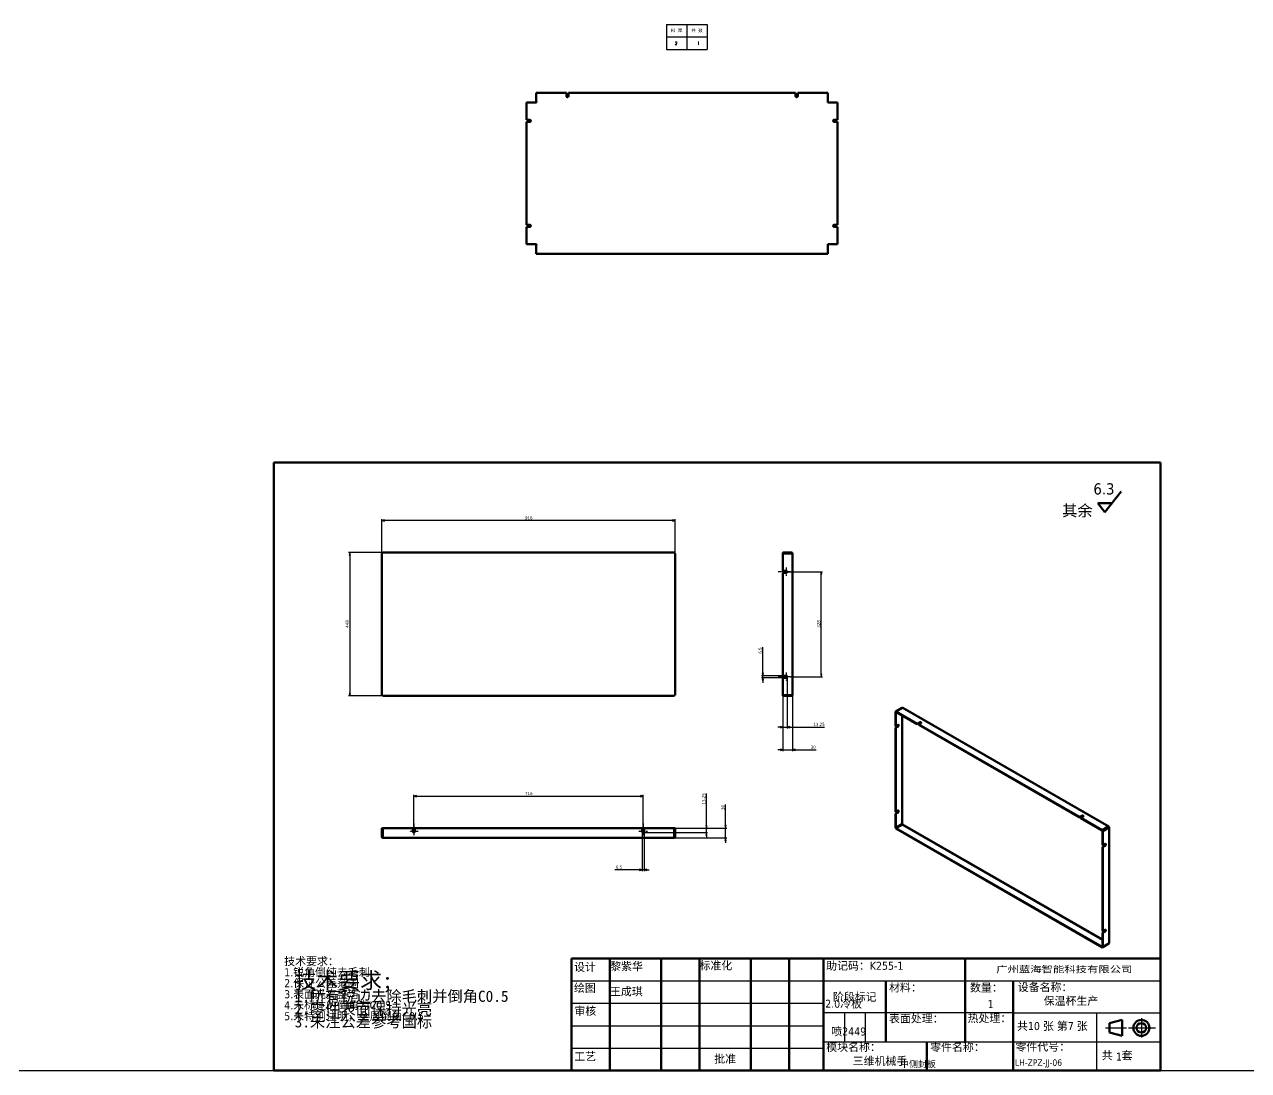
# Model space of a CAD drawing. Header units: millimetres. Extents: x 1472 to 285341, y -86221 to 5170.
# Drawn here: x 33109 to 36932, y 1332 to 4601 of the extents above; entities that cross this region are included whole.
import ezdxf
from ezdxf.enums import TextEntityAlignment as Align

# ---------------------------------------------------------------- set-up
doc = ezdxf.new("R2010")
doc.units = ezdxf.units.MM
doc.linetypes.add('CHAIN', pattern=[0.3543, 0.2362, -0.0295, 0.0591, -0.0295])
doc.layers.add('中心标记 (ISO)', color=1, linetype='Continuous', lineweight=25, true_color=0xff0000)
doc.layers.add('尺寸 (ISO)', color=5, linetype='Continuous', lineweight=25, true_color=0x0000ff)
for name, color, linetype, lineweight in [('可见 (ISO)', 7, 'Continuous', 50), ('可见窄的 (ISO)', 7, 'Continuous', 35), ('图框 (ISO)', 7, 'Continuous', 70), ('标题 (ISO)', 7, 'Continuous', 50), ('符号 (ISO)', 7, 'Continuous', 25)]:
    doc.layers.add(name, color=color, linetype=linetype, lineweight=lineweight)
doc.styles.add('DIM', font='romans.shx', dxfattribs={"width": 0.8, "bigfont": 'bigfont.shx'})
doc.styles.get("Standard").update_dxf_attribs({"font": 'arial.ttf'})
doc.styles.add('文本样式19', font='tahoma.ttf')
doc.styles.add('文本样式91', font='tahoma.ttf')
doc.styles.add('注释文本 (ISO)', font='tahoma.ttf')
doc.dimstyles.new('默认 (GB)', dxfattribs={"dimscale": 4, "dimtxt": 2.5, "dimasz": 2, "dimexe": 1, "dimexo": 0, "dimgap": 0.75, "dimtad": 1, "dimtoh": 1, "dimrnd": 1e-08, "dimdsep": 46, "dimtxsty": '注释文本 (ISO)', "dimblk": 'Filled-1', "dimcen": 0.09, "dimdle": 10, "dimclrd": 256, "dimclre": 256, "dimclrt": 256, "dimaunit": 1, "dimazin": 2, "dimtfac": 0.8, "dimtdec": 3, "dimtmove": 0, "dimatfit": 3, "dimldrblk": 'Filled-2', "dimfxl": 0, "dimtolj": 1, "dimtzin": 0, "dimlwd": -1, "dimlwe": -1, "dimarcsym": 0})

# ---------------------------------------------------------------- blocks, each defined once
blk = doc.blocks.new('图框 A3-A4')
at = {"layer": '图框 (ISO)'}
for p, q in [((287, 200), (10, 200)), ((10, 200), (10, 10)), ((287, 10), (287, 200)), ((10, 10), (287, 10))]:
    blk.add_line(p, q, dxfattribs=at)
blk = doc.blocks.new('标题栏 GB1')
at = {"layer": '标题 (ISO)'}
for p, q in [((361.15, 211.7), (366.21, 218.12)), ((361.15, 211.7), (359.01, 214.46)), ((359.01, 214.46), (363.33, 214.46)), ((194.57, 65.23), (194.57, 72.23)), ((194.57, 72.23), (378.57, 72.23)), ((206.57, 65.23), (206.57, 72.23)), ((222.57, 65.23), (222.57, 72.23)), ((234.57, 65.23), (234.57, 72.23)), ((250.57, 65.23), (250.57, 72.23)), ((262.57, 65.23), (262.57, 72.23)), ((273.31, 65.23), (273.31, 72.23)), ((317.57, 65.23), (317.57, 72.23)), ((378.57, 72.23), (378.57, 65.23)), ((194.57, 37.23), (194.57, 65.23)), ((206.57, 37.23), (206.57, 65.23)), ((222.57, 44.23), (222.57, 65.23)), ((234.57, 37.23), (234.57, 65.23)), ((250.57, 37.23), (250.57, 65.23)), ((262.57, 37.23), (262.57, 65.23)), ((273.31, 65.23), (273.31, 37.23)), ((317.57, 55.23), (317.57, 65.23)), ((378.57, 65.23), (378.57, 37.23)), ((317.57, 55.23), (317.57, 46.23)), ((366.57, 53.06), (362.57, 52.06)), ((362.57, 52.06), (362.57, 49.06)), ((366.57, 48.06), (366.57, 53.06)), ((305.57, 46.23), (305.57, 37.23)), ((362.57, 49.06), (366.57, 48.06)), ((222.57, 44.23), (222.57, 37.23)), ((378.57, 37.23), (194.57, 37.23))]:
    blk.add_line(p, q, dxfattribs=at)
at = {"layer": '标题 (ISO)', "lineweight": 25}
for p, q in [((194.57, 65.23), (273.31, 65.23)), ((273.31, 65.23), (378.57, 65.23)), ((194.57, 58.23), (273.31, 58.23)), ((332.57, 55.23), (273.31, 55.23)), ((279.81, 55.23), (279.81, 46.23)), ((286.31, 55.23), (286.31, 46.23)), ((332.57, 55.23), (378.57, 55.23)), ((358.57, 55.23), (358.57, 46.23)), ((372.58, 53.56), (372.58, 47.56)), ((194.57, 51.23), (273.31, 51.23)), ((361.32, 50.56), (367.88, 50.56)), ((368.55, 50.56), (370.07, 50.56)), ((370.07, 50.56), (376.97, 50.56)), ((273.31, 46.23), (378.57, 46.23)), ((358.57, 46.23), (358.57, 37.23)), ((194.57, 44.23), (273.31, 44.23))]:
    blk.add_line(p, q, dxfattribs=at)
at = {"layer": '标题 (ISO)', "lineweight": 50}
for p, q in [((292.81, 65.23), (292.81, 46.23)), ((332.57, 65.23), (332.57, 37.23))]:
    blk.add_line(p, q, dxfattribs=at)
at = {"layer": '标题 (ISO)'}
for radius in [2.5, 1.5]:
    blk.add_circle((372.57, 50.56), radius, dxfattribs=at)
at = {"layer": '标题 (ISO)', "style": '注释文本 (ISO)'}
blk.add_text('阶段标记', height=2.5, dxfattribs=at).set_placement((283.06, 60.23), align=Align.MIDDLE_CENTER)
for s, insert, char_height, attachment_point in [('\\fTahoma|b0|i0;\\H3.5000;6.3', (357.6, 220.71), 3.5, 1), ('\\fTahoma|b0|i0;\\H3.5000;其余', (347.8, 213.91), 3.5, 1), ('\\fTahoma|b0|i0;设计', (195.38, 70.83), 2.5, 1), ('\\f仿宋|b0|i0;\\H2.5000;黎紫华', (206.66, 71.05), 2.5, 1), ('\\fTahoma|b0|i0;标准化', (234.57, 71.28), 2.5, 1), ('助记码：K255-1', (274.11, 71.21), 2.5, 1), ('\\fTahoma|b0|i0;\\W1.30;\\H2.0000;广州\\fArial|b0|i0;\\W1.30;\\H2.0000;蓝海\\fTahoma|b0|i0;\\W1.30;\\H2.0000;智能科技有限公司', (348.5, 68.73), 2, 5), ('\\fTahoma|b0|i0;绘图', (195.35, 64.28), 2.5, 1), ('\\fTahoma|b0|i0;材料：', (293.76, 64.39), 2.5, 1), ('\\fTahoma|b0|i0;数量：', (319.04, 64.37), 2.5, 1), ('\\fTahoma|b0|i0;设备名称：', (333.96, 64.5), 2.5, 1), ('\\fTahoma|b0|i0;审核', (195.48, 57.07), 2.5, 1), ('保温杯生产', (342.05, 60.22), 2.5, 1), ('\\fTahoma|b0|i0;热处理：', (318.29, 54.82), 2.5, 1), ('\\fTahoma|b0|i0;模块名称：', (274.14, 45.81), 2.5, 1), ('\\fTahoma|b0|i0;零件名称：', (306.59, 45.8), 2.5, 1), ('\\fTahoma|b0|i0;零件代号：', (333.25, 45.9), 2.5, 1), ('\\fTahoma|b0|i0;批准', (242.57, 40.73), 2.5, 5), ('1', (364.63, 42.81), 2.5, 1), ('三维机械手', (282.42, 41.45), 2.5, 1)]:
    blk.add_mtext(s, dxfattribs=dict(at, insert=insert, char_height=char_height, attachment_point=attachment_point))
at = {"layer": '标题 (ISO)', "insert": (104.85, 72.61), "char_height": 2.5, "attachment_point": 1, "line_spacing_factor": 0.823237, "style": '注释文本 (ISO)'}
blk.add_mtext('\\fTahoma|b0|i0;技术要求：\\P1.锐角倒纯去毛刺\\P2.保证公差范围\\P3.表面光亮整洁\\P4.未标注的倒角为C0.5\\P5.未特别注明，全周倒角C0.5\\P', dxfattribs=at)
at = {"layer": '标题 (ISO)', "char_height": 2.5, "attachment_point": 1, "style": '注释文本 (ISO)'}
for s, insert, width in [('\\f仿宋|b0|i0;\\H2.5000;王成琪', (206.57, 63.16), 11.2281), ('\\fTahoma|b0|i0;表面处理：', (293.74, 54.71), 17.19), ('\\fTahoma|b0|i0;工艺', (195.45, 42.85), 6.876), ('\\fTahoma|b0|i0;  共   套', (358.32, 43.18), 17.7919)]:
    blk.add_mtext(s, dxfattribs=dict(at, insert=insert, width=width))
at = {"layer": '标题 (ISO)', "insert": (333.72, 52.37), "char_height": 2.5, "width": 27.2374, "attachment_point": 1, "line_spacing_factor": 0.987884, "style": '注释文本 (ISO)'}
blk.add_mtext('共10 张 第7 张', dxfattribs=at)
at = {"layer": '标题 (ISO)'}
for tag, p, height, style in [('材料_001', (293.5, 56.7), 2.5, '注释文本 (ISO)'), ('零件代号_001', (306.4, 37.87), 2, '文本样式91'), ('描述_001', (333.1, 38.7), 2, '文本样式91')]:
    blk.add_attdef(tag, p, '', height=height, dxfattribs=dict(at, style=style))
at = {"layer": '标题 (ISO)', "style": '文本样式91'}
blk.add_attdef('热处理', text='', height=2, dxfattribs=at).set_placement((318.2, 50.63), align=Align.TOP_LEFT)
at = {"layer": '标题 (ISO)', "style": '文本样式19'}
for tag, p in [('工程核准人', (256.57, 40.73)), ('工程批准日期', (267.94, 40.73))]:
    blk.add_attdef(tag, text='', height=1, dxfattribs=at).set_placement(p, align=Align.MIDDLE_CENTER)
blk = doc.blocks.new('Filled-1')
at = {"color": 0}
for p, q in [((0, 0), (-1, 0.25)), ((-1, 0.25), (-1, -0.25)), ((-1, 0), (0, 0)), ((-1, -0.25), (0, 0))]:
    blk.add_line(p, q, dxfattribs=at)
at = {"color": 0, "flags": 128}
blk.add_lwpolyline([(-1, -0.25), (0, 0), (-1, 0.25), (-1, -0.25)], dxfattribs=at)
at = {"color": 0}
blk.add_solid([(-1, -0.25), (0, 0), (-1, 0.25), (-1, -0.25)], dxfattribs=at)
blk = doc.blocks.new('*D333')
at = {"layer": 'Defpoints', "color": 0, "transparency": 16777216}
for p in [(34225.3, 3050.6), (34225.3, 2947.6), (35141.3, 2947.6)]:
    blk.add_point(p, dxfattribs=at)
at = {"layer": '尺寸 (ISO)', "transparency": 16777216}
for p, q in [((34225.3, 2947.6), (34225.3, 3054.6)), ((35133.3, 3050.6), (34233.3, 3050.6)), ((35141.3, 2947.6), (35141.3, 3054.6))]:
    blk.add_line(p, q, dxfattribs=at)
at = {"layer": '尺寸 (ISO)', "transparency": 16777216, "xscale": 8, "yscale": 8, "zscale": 8, "rotation": 180}
blk.add_blockref('Filled-1', (34225.3, 3050.6), dxfattribs=at)
at = {"layer": '尺寸 (ISO)', "transparency": 16777216, "xscale": 8, "yscale": 8, "zscale": 8}
blk.add_blockref('Filled-1', (35141.3, 3050.6), dxfattribs=at)
at = {"layer": '尺寸 (ISO)', "transparency": 16777216, "insert": (34672.4, 3064), "char_height": 10, "attachment_point": 1, "style": '注释文本 (ISO)'}
blk.add_mtext('\\A1;916', dxfattribs=at)
blk = doc.blocks.new('Filled-2')
at = {"color": 0}
for p, q in [((0, 0), (-1, 0.125)), ((-1, 0.125), (-1, -0.125)), ((-1, 0), (0, 0)), ((-1, -0.125), (0, 0))]:
    blk.add_line(p, q, dxfattribs=at)
at = {"color": 0, "flags": 128}
blk.add_lwpolyline([(-1, -0.125), (0, 0), (-1, 0.125), (-1, -0.125)], dxfattribs=at)
at = {"color": 0}
blk.add_solid([(-1, -0.125), (0, 0), (-1, 0.125), (-1, -0.125)], dxfattribs=at)
blk = doc.blocks.new('*D334')
at = {"layer": 'Defpoints', "color": 0, "transparency": 16777216}
for p in [(34228.3, 2950.6), (34125.3, 2502.6), (34228.3, 2502.6)]:
    blk.add_point(p, dxfattribs=at)
at = {"layer": '尺寸 (ISO)', "transparency": 16777216}
for p, q in [((34228.3, 2950.6), (34121.3, 2950.6)), ((34125.3, 2942.6), (34125.3, 2510.6)), ((34228.3, 2502.6), (34121.3, 2502.6))]:
    blk.add_line(p, q, dxfattribs=at)
at = {"layer": '尺寸 (ISO)', "transparency": 16777216, "xscale": 8, "yscale": 8, "zscale": 8}
for p, rotation in [((34125.3, 2950.6), 90), ((34125.3, 2502.6), 270)]:
    blk.add_blockref('Filled-1', p, dxfattribs=dict(at, rotation=rotation))
at = {"layer": '尺寸 (ISO)', "transparency": 16777216, "insert": (34111.9, 2715.7), "char_height": 10, "attachment_point": 1, "rotation": 90, "style": '注释文本 (ISO)'}
blk.add_mtext('\\A1;448', dxfattribs=at)
blk = doc.blocks.new('*D335')
at = {"layer": 'Defpoints', "color": 0, "transparency": 16777216}
for p in [(35041.3, 2189.3), (34325.3, 2079.3), (35041.3, 2079.3)]:
    blk.add_point(p, dxfattribs=at)
at = {"layer": '尺寸 (ISO)', "transparency": 16777216}
for p, q in [((34325.3, 2079.3), (34325.3, 2193.3)), ((34333.3, 2189.3), (35033.3, 2189.3)), ((35041.3, 2079.3), (35041.3, 2193.3))]:
    blk.add_line(p, q, dxfattribs=at)
at = {"layer": '尺寸 (ISO)', "transparency": 16777216, "xscale": 8, "yscale": 8, "zscale": 8, "rotation": 180}
blk.add_blockref('Filled-1', (34325.3, 2189.3), dxfattribs=at)
at = {"layer": '尺寸 (ISO)', "transparency": 16777216, "xscale": 8, "yscale": 8, "zscale": 8}
blk.add_blockref('Filled-1', (35041.3, 2189.3), dxfattribs=at)
at = {"layer": '尺寸 (ISO)', "transparency": 16777216, "insert": (34672.5, 2202.7), "char_height": 10, "attachment_point": 1, "style": '注释文本 (ISO)'}
blk.add_mtext('\\A1;716', dxfattribs=at)
blk = doc.blocks.new('*D336')
at = {"layer": 'Defpoints', "color": 0, "transparency": 16777216}
for p in [(35138.8, 2089.3), (35138.3, 2059.3), (35298.8, 2059.3)]:
    blk.add_point(p, dxfattribs=at)
at = {"layer": '尺寸 (ISO)', "transparency": 16777216}
for p, q in [((35298.8, 2097.3), (35298.8, 2163)), ((35138.8, 2089.3), (35302.8, 2089.3)), ((35298.8, 2059.3), (35298.8, 2089.3)), ((35138.3, 2059.3), (35302.8, 2059.3)), ((35298.8, 2051.3), (35298.8, 2043.3))]:
    blk.add_line(p, q, dxfattribs=at)
at = {"layer": '尺寸 (ISO)', "transparency": 16777216, "xscale": 8, "yscale": 8, "zscale": 8}
for p, rotation in [((35298.8, 2089.3), 270), ((35298.8, 2059.3), 90)]:
    blk.add_blockref('Filled-1', p, dxfattribs=dict(at, rotation=rotation))
at = {"layer": '尺寸 (ISO)', "transparency": 16777216, "insert": (35285.4, 2146.2), "char_height": 10, "attachment_point": 1, "rotation": 90, "style": '注释文本 (ISO)'}
blk.add_mtext('\\A1;30', dxfattribs=at)
blk = doc.blocks.new('*D337')
at = {"layer": 'Defpoints', "color": 0, "transparency": 16777216}
for p in [(35041.3, 2076.1), (35138.8, 2089.3), (35238.8, 2076.1)]:
    blk.add_point(p, dxfattribs=at)
at = {"layer": '尺寸 (ISO)', "transparency": 16777216}
for p, q in [((35238.8, 2097.3), (35238.8, 2198.3)), ((35041.3, 2076.1), (35242.8, 2076.1)), ((35138.8, 2089.3), (35242.8, 2089.3)), ((35238.8, 2076.1), (35238.8, 2089.3)), ((35238.8, 2068.1), (35238.8, 2060.1))]:
    blk.add_line(p, q, dxfattribs=at)
at = {"layer": '尺寸 (ISO)', "transparency": 16777216, "xscale": 8, "yscale": 8, "zscale": 8}
for p, rotation in [((35238.8, 2089.3), 270), ((35238.8, 2076.1), 90)]:
    blk.add_blockref('Filled-1', p, dxfattribs=dict(at, rotation=rotation))
at = {"layer": '尺寸 (ISO)', "transparency": 16777216, "insert": (35225.4, 2163.4), "char_height": 10, "attachment_point": 1, "rotation": 90, "style": '注释文本 (ISO)'}
blk.add_mtext('\\A1;13.25', dxfattribs=at)
blk = doc.blocks.new('*D338')
at = {"layer": 'Defpoints', "color": 0, "transparency": 16777216}
for p in [(35038.1, 2079.3), (35044.6, 2079.3), (35038.1, 1959.3)]:
    blk.add_point(p, dxfattribs=at)
at = {"layer": '尺寸 (ISO)', "transparency": 16777216}
for p, q in [((35038.1, 2079.3), (35038.1, 1955.3)), ((35044.6, 2079.3), (35044.6, 1955.3)), ((35030.1, 1959.3), (34953.2, 1959.3)), ((35044.6, 1959.3), (35038.1, 1959.3)), ((35052.6, 1959.3), (35060.6, 1959.3))]:
    blk.add_line(p, q, dxfattribs=at)
at = {"layer": '尺寸 (ISO)', "transparency": 16777216, "xscale": 8, "yscale": 8, "zscale": 8}
blk.add_blockref('Filled-1', (35038.1, 1959.3), dxfattribs=at)
at = {"layer": '尺寸 (ISO)', "transparency": 16777216, "xscale": 8, "yscale": 8, "zscale": 8, "rotation": 180}
blk.add_blockref('Filled-1', (35044.6, 1959.3), dxfattribs=at)
at = {"layer": '尺寸 (ISO)', "transparency": 16777216, "insert": (34956.2, 1972.7), "char_height": 10, "attachment_point": 1, "style": '注释文本 (ISO)'}
blk.add_mtext('\\A1;6.5', dxfattribs=at)
blk = doc.blocks.new('*D339')
at = {"layer": 'Defpoints', "color": 0, "transparency": 16777216}
for p in [(35477.9, 2565.9), (35415.5, 2559.4), (35477.9, 2559.4)]:
    blk.add_point(p, dxfattribs=at)
at = {"layer": '尺寸 (ISO)', "transparency": 16777216}
for p, q in [((35415.5, 2573.9), (35415.5, 2655.5)), ((35477.9, 2565.9), (35411.5, 2565.9)), ((35415.5, 2559.4), (35415.5, 2565.9)), ((35477.9, 2559.4), (35411.5, 2559.4)), ((35415.5, 2551.4), (35415.5, 2543.4))]:
    blk.add_line(p, q, dxfattribs=at)
at = {"layer": '尺寸 (ISO)', "transparency": 16777216, "xscale": 8, "yscale": 8, "zscale": 8}
for p, rotation in [((35415.5, 2565.9), 270), ((35415.5, 2559.4), 90)]:
    blk.add_blockref('Filled-1', p, dxfattribs=dict(at, rotation=rotation))
at = {"layer": '尺寸 (ISO)', "transparency": 16777216, "insert": (35402.1, 2634.6), "char_height": 10, "attachment_point": 1, "rotation": 90, "style": '注释文本 (ISO)'}
blk.add_mtext('\\A1;6.5', dxfattribs=at)
blk = doc.blocks.new('*D340')
at = {"layer": 'Defpoints', "color": 0, "transparency": 16777216}
for p in [(35487.9, 2890.6), (35597.9, 2890.6), (35501.1, 2562.6)]:
    blk.add_point(p, dxfattribs=at)
at = {"layer": '尺寸 (ISO)', "transparency": 16777216}
for p, q in [((35487.9, 2890.6), (35601.9, 2890.6)), ((35597.9, 2570.6), (35597.9, 2882.6)), ((35501.1, 2562.6), (35601.9, 2562.6))]:
    blk.add_line(p, q, dxfattribs=at)
at = {"layer": '尺寸 (ISO)', "transparency": 16777216, "xscale": 8, "yscale": 8, "zscale": 8}
for p, rotation in [((35597.9, 2890.6), 90), ((35597.9, 2562.6), 270)]:
    blk.add_blockref('Filled-1', p, dxfattribs=dict(at, rotation=rotation))
at = {"layer": '尺寸 (ISO)', "transparency": 16777216, "insert": (35584.5, 2715.9), "char_height": 10, "attachment_point": 1, "rotation": 90, "style": '注释文本 (ISO)'}
blk.add_mtext('\\A1;328', dxfattribs=at)
blk = doc.blocks.new('*D341')
at = {"layer": 'Defpoints', "color": 0, "transparency": 16777216}
for p in [(35491.1, 2562.6), (35477.9, 2505.2), (35491.1, 2405.2)]:
    blk.add_point(p, dxfattribs=at)
at = {"layer": '尺寸 (ISO)', "transparency": 16777216}
for p, q in [((35491.1, 2562.6), (35491.1, 2401.2)), ((35477.9, 2505.2), (35477.9, 2401.2)), ((35469.9, 2405.2), (35461.9, 2405.2)), ((35477.9, 2405.2), (35491.1, 2405.2)), ((35499.1, 2405.2), (35608.1, 2405.2))]:
    blk.add_line(p, q, dxfattribs=at)
at = {"layer": '尺寸 (ISO)', "transparency": 16777216, "xscale": 8, "yscale": 8, "zscale": 8}
blk.add_blockref('Filled-1', (35477.9, 2405.2), dxfattribs=at)
at = {"layer": '尺寸 (ISO)', "transparency": 16777216, "xscale": 8, "yscale": 8, "zscale": 8, "rotation": 180}
blk.add_blockref('Filled-1', (35491.1, 2405.2), dxfattribs=at)
at = {"layer": '尺寸 (ISO)', "transparency": 16777216, "insert": (35573.1, 2418.6), "char_height": 10, "attachment_point": 1, "style": '注释文本 (ISO)'}
blk.add_mtext('\\A1;13.25', dxfattribs=at)
blk = doc.blocks.new('*D342')
at = {"layer": 'Defpoints', "color": 0, "transparency": 16777216}
for p in [(35477.9, 2505.2), (35507.9, 2505.6), (35477.9, 2334.1)]:
    blk.add_point(p, dxfattribs=at)
at = {"layer": '尺寸 (ISO)', "transparency": 16777216}
for p, q in [((35477.9, 2505.2), (35477.9, 2330.1)), ((35507.9, 2505.6), (35507.9, 2330.1)), ((35469.9, 2334.1), (35461.9, 2334.1)), ((35477.9, 2334.1), (35507.9, 2334.1)), ((35515.9, 2334.1), (35581.6, 2334.1))]:
    blk.add_line(p, q, dxfattribs=at)
at = {"layer": '尺寸 (ISO)', "transparency": 16777216, "xscale": 8, "yscale": 8, "zscale": 8}
blk.add_blockref('Filled-1', (35477.9, 2334.1), dxfattribs=at)
at = {"layer": '尺寸 (ISO)', "transparency": 16777216, "xscale": 8, "yscale": 8, "zscale": 8, "rotation": 180}
blk.add_blockref('Filled-1', (35507.9, 2334.1), dxfattribs=at)
at = {"layer": '尺寸 (ISO)', "transparency": 16777216, "insert": (35564.8, 2347.5), "char_height": 10, "attachment_point": 1, "style": '注释文本 (ISO)'}
blk.add_mtext('\\A1;30', dxfattribs=at)
blk = doc.blocks.new('加工')
at = {"layer": '符号 (ISO)', "insert": (-36.68, 11.05), "char_height": 2.5, "width": 80.4946, "attachment_point": 1, "line_spacing_factor": 0.683636, "style": '注释文本 (ISO)'}
blk.add_mtext('{\\fFangSong|b0|i0|c134|p49;\\H2x;技术要求\\fFangSong|b0|i0|c0|p49;;\\P\\H0.7x;1.\\fFangSong|b0|i0|c134|p49;所有锐边去除毛刺并倒角\\fFangSong|b0|i0|c0|p49;C0.5\\H2.12498x; \\H0.47059x;\\P2.\\fFangSong|b0|i0|c134|p49;零件表面保持光亮\\H1.84035x; \\H0.54337x;\\P\\fFangSong|b0|i0|c0|p49;3.\\fFangSong|b0|i0|c134|p49;未注公差参考国标\\H1.80945x; }', dxfattribs=at)
blk = doc.blocks.new('*T31')
at = {"color": 0, "linetype": 'ByBlock', "lineweight": -2, "transparency": 16777216}
for p, q in [((0, 0), (127, 0)), ((0, 0), (0, -78)), ((63.5, 0), (63.5, -78)), ((127, 0), (127, -78)), ((0, -39), (127, -39)), ((0, -78), (127, -78))]:
    blk.add_line(p, q, dxfattribs=at)
at = {"color": 0, "transparency": 16777216, "char_height": 10, "width": 60.5, "attachment_point": 5}
for s, insert in [('{\\fSimSun|b0|i0|c134|p2;料 厚}', (31.75, -19.5)), ('{\\fSimSun|b0|i0|c134|p2;件 数}', (95.25, -19.5))]:
    blk.add_mtext(s, dxfattribs=dict(at, insert=insert))
blk = doc.blocks.new('拆图参数')
blk.add_blockref('*T31', (-63.5, 78))
at = {"style": 'DIM', "width": 0.8}
blk.add_attdef('6', text='', height=10, dxfattribs=at).set_placement((-37.1, 18.9), align=Align.MIDDLE_LEFT)
blk.add_attdef('1', text='', height=10, dxfattribs=at).set_placement((36.6, 19.3), align=Align.MIDDLE_CENTER)

msp = doc.modelspace()

# ---------------------------------------------------------------- linework, layer by layer
msp.add_line((2580.4943, 1332.2076), (59870.06257, 1332.2076))
at = {"layer": '中心标记 (ISO)', "linetype": 'CHAIN', "ltscale": 4.250268}
for p, q in [((35501.12266, 2890.63805), (35462.87266, 2890.63805)), ((35501.12266, 2562.63805), (35462.87266, 2562.63805)), ((34325.33419, 2104.33093), (34325.33419, 2066.08093)), ((35041.33419, 2104.33093), (35041.33419, 2066.08093))]:
    msp.add_line(p, q, dxfattribs=at)
at = {"layer": '中心标记 (ISO)', "linetype": 'CHAIN', "ltscale": 2.9446}
for p, q in [((35487.87266, 2903.88805), (35487.87266, 2877.38805)), ((35487.87266, 2575.88805), (35487.87266, 2549.38805)), ((34338.58419, 2079.33093), (34312.08419, 2079.33093)), ((35054.58419, 2079.33093), (35028.08419, 2079.33093))]:
    msp.add_line(p, q, dxfattribs=at)
at = {"layer": '可见 (ISO)'}
for p, q in [((34707.36412, 4386.7445), (34801.55346, 4386.7445)), ((34707.36412, 4359.7445), (34707.36412, 4386.7445)), ((34707.80346, 4359.7445), (34707.36412, 4359.7445)), ((34707.80346, 4356.35158), (34707.80346, 4359.7445)), ((34801.55346, 4376.7445), (34801.55346, 4386.7445)), ((34808.05346, 4386.7445), (35517.55346, 4386.7445)), ((34808.05346, 4386.7445), (34808.05346, 4376.7445)), ((35517.55346, 4376.7445), (35517.55346, 4386.7445)), ((35524.05346, 4386.7445), (35618.2428, 4386.7445)), ((35524.05346, 4386.7445), (35524.05346, 4376.7445)), ((35618.2428, 4359.7445), (35617.80346, 4359.7445)), ((35617.80346, 4359.7445), (35617.80346, 4356.35158)), ((35618.2428, 4386.7445), (35618.2428, 4359.7445)), ((34677.41054, 4302.60158), (34677.41054, 4356.79092)), ((34677.41054, 4356.79092), (34704.41054, 4356.79092)), ((34704.41054, 4356.79092), (34704.41054, 4356.35158)), ((34704.41054, 4356.35158), (34707.80346, 4356.35158)), ((35617.80346, 4356.35158), (35621.19638, 4356.35158)), ((35621.19638, 4356.35158), (35621.19638, 4356.79092)), ((35621.19638, 4356.79092), (35648.19638, 4356.79092)), ((35648.19638, 4356.79092), (35648.19638, 4302.60158)), ((34677.41054, 4302.60158), (34687.41054, 4302.60158)), ((34687.41054, 4296.10158), (34677.41054, 4296.10158)), ((34677.41054, 3974.60158), (34677.41054, 4296.10158)), ((35638.19638, 4302.60158), (35648.19638, 4302.60158)), ((35648.19638, 4296.10158), (35638.19638, 4296.10158)), ((35648.19638, 4296.10158), (35648.19638, 3974.60158)), ((34677.41054, 3974.60158), (34687.41054, 3974.60158)), ((34687.41054, 3968.10158), (34677.41054, 3968.10158)), ((34677.41054, 3913.91224), (34677.41054, 3968.10158)), ((35638.19638, 3974.60158), (35648.19638, 3974.60158)), ((35648.19638, 3968.10158), (35638.19638, 3968.10158)), ((35648.19638, 3968.10158), (35648.19638, 3913.91224)), ((34704.41054, 3913.91224), (34677.41054, 3913.91224)), ((34707.80346, 3914.35158), (34704.41054, 3914.35158)), ((34704.41054, 3914.35158), (34704.41054, 3913.91224)), ((34707.36412, 3883.95866), (34707.36412, 3910.95866)), ((34707.36412, 3910.95866), (34707.80346, 3910.95866)), ((34707.80346, 3910.95866), (34707.80346, 3914.35158)), ((35621.19638, 3914.35158), (35617.80346, 3914.35158)), ((35617.80346, 3914.35158), (35617.80346, 3910.95866)), ((35617.80346, 3910.95866), (35618.2428, 3910.95866)), ((35618.2428, 3910.95866), (35618.2428, 3883.95866)), ((35621.19638, 3913.91224), (35621.19638, 3914.35158)), ((35648.19638, 3913.91224), (35621.19638, 3913.91224)), ((35618.2428, 3883.95866), (34707.36412, 3883.95866)), ((34226.83419, 2948.07739), (34225.33419, 2948.07739)), ((34225.33419, 2948.07739), (34225.33419, 2947.63805)), ((34228.33419, 2947.63805), (34225.33419, 2947.63805)), ((34225.33419, 2505.63805), (34225.33419, 2947.63805)), ((34226.83419, 2947.63805), (34226.83419, 2948.07739)), ((34228.33419, 2950.63805), (34227.89485, 2950.63805)), ((34227.89485, 2949.13805), (34227.89485, 2950.63805)), ((34228.33419, 2949.13805), (34227.89485, 2949.13805)), ((34228.33419, 2950.63805), (34228.33419, 2947.63805)), ((34228.33419, 2950.63805), (35138.33419, 2950.63805)), ((35138.77353, 2950.63805), (35138.33419, 2950.63805)), ((35138.33419, 2947.63805), (35138.33419, 2950.63805)), ((35138.33419, 2949.13805), (35138.77353, 2949.13805)), ((35141.33419, 2947.63805), (35138.33419, 2947.63805)), ((35138.77353, 2949.13805), (35138.77353, 2950.63805)), ((35139.83419, 2947.63805), (35139.83419, 2948.07739)), ((35139.83419, 2948.07739), (35141.33419, 2948.07739)), ((35141.33419, 2947.63805), (35141.33419, 2948.07739)), ((35141.33419, 2947.63805), (35141.33419, 2505.63805)), ((35504.87266, 2950.63805), (35477.87266, 2950.63805)), ((35477.87266, 2949.13805), (35477.87266, 2950.63805)), ((35504.87266, 2949.13805), (35477.87266, 2949.13805)), ((35477.87266, 2893.88805), (35477.87266, 2948.07739)), ((35477.87266, 2948.07739), (35504.87266, 2948.07739)), ((35504.87266, 2949.13805), (35504.87266, 2950.63805)), ((35504.87266, 2948.07739), (35504.87266, 2947.63805)), ((35507.87266, 2947.63805), (35504.87266, 2947.63805)), ((35507.87266, 2947.63805), (35507.87266, 2505.63805)), ((35477.87266, 2893.88805), (35487.87266, 2893.88805)), ((35487.87266, 2887.38805), (35477.87266, 2887.38805)), ((35477.87266, 2565.88805), (35477.87266, 2887.38805)), ((35477.87266, 2565.88805), (35487.87266, 2565.88805)), ((35487.87266, 2559.38805), (35477.87266, 2559.38805)), ((35477.87266, 2505.19871), (35477.87266, 2559.38805)), ((34225.33419, 2505.63805), (34228.33419, 2505.63805)), ((34225.33419, 2505.63805), (34225.33419, 2505.19871)), ((34226.83419, 2505.19871), (34225.33419, 2505.19871)), ((34226.83419, 2505.63805), (34226.83419, 2505.19871)), ((34228.33419, 2504.13805), (34227.89485, 2504.13805)), ((34227.89485, 2504.13805), (34227.89485, 2502.63805)), ((34227.89485, 2502.63805), (34228.33419, 2502.63805)), ((34228.33419, 2505.63805), (34228.33419, 2502.63805)), ((35138.33419, 2502.63805), (34228.33419, 2502.63805)), ((35138.33419, 2505.63805), (35141.33419, 2505.63805)), ((35138.33419, 2502.63805), (35138.33419, 2505.63805)), ((35138.33419, 2504.13805), (35138.77353, 2504.13805)), ((35138.33419, 2502.63805), (35138.77353, 2502.63805)), ((35138.77353, 2504.13805), (35138.77353, 2502.63805)), ((35139.83419, 2505.63805), (35139.83419, 2505.19871)), ((35139.83419, 2505.19871), (35141.33419, 2505.19871)), ((35141.33419, 2505.19871), (35141.33419, 2505.63805)), ((35504.87266, 2505.19871), (35477.87266, 2505.19871)), ((35504.87266, 2504.13805), (35477.87266, 2504.13805)), ((35477.87266, 2504.13805), (35477.87266, 2502.63805)), ((35477.87266, 2502.63805), (35504.87266, 2502.63805)), ((35504.87266, 2505.63805), (35507.87266, 2505.63805)), ((35504.87266, 2505.63805), (35504.87266, 2505.19871)), ((35504.87266, 2504.13805), (35504.87266, 2502.63805)), ((35831.08004, 2454.28389), (35829.26938, 2453.2412)), ((35829.26938, 2453.2412), (35829.26938, 2408.93886)), ((35830.33004, 2452.6304), (35829.26938, 2453.2412)), ((35831.08295, 2453.06397), (35830.33004, 2452.6304)), ((35830.33004, 2452.6304), (35830.33004, 2408.32806)), ((35831.08004, 2454.29197), (35850.17193, 2465.28625)), ((35897.68196, 2415.93847), (35831.08004, 2454.29197)), ((35831.08004, 2453.06565), (35831.08004, 2454.29197)), ((35897.68196, 2414.71215), (35831.08004, 2453.06565)), ((35850.17193, 2465.28625), (35850.48259, 2465.10735)), ((35851.97968, 2465.25446), (36495.44685, 2094.70636)), ((35829.26938, 2408.93886), (35830.33004, 2408.32806)), ((35830.33004, 2408.32806), (35837.40111, 2412.40002)), ((35897.68196, 2415.93847), (35904.75303, 2420.01043)), ((35904.75303, 2418.78411), (35897.68196, 2414.71215)), ((35897.68196, 2414.71215), (35897.68196, 2415.93847)), ((35909.34923, 2417.36366), (35902.27816, 2413.2917)), ((36403.97042, 2124.38634), (35902.27816, 2413.2917)), ((35902.27816, 2413.2917), (35902.27816, 2412.06538)), ((36403.97042, 2123.16002), (35902.27816, 2412.06538)), ((35829.26938, 2403.6248), (35836.34045, 2407.69676)), ((35830.33004, 2403.01401), (35829.26938, 2403.6248)), ((35829.26938, 2403.6248), (35829.26938, 2140.7834)), ((35837.40111, 2407.08597), (35830.33004, 2403.01401)), ((35830.33004, 2403.01401), (35830.33004, 2140.17261)), ((35830.33004, 2140.17261), (35837.40111, 2144.24456)), ((35829.26938, 2140.7834), (35830.33004, 2140.17261)), ((35829.26938, 2135.46934), (35836.34045, 2139.5413)), ((35830.33004, 2134.85855), (35829.26938, 2135.46934)), ((35829.26938, 2135.46934), (35829.26938, 2091.16701)), ((35837.40111, 2138.93051), (35830.33004, 2134.85855)), ((35830.33004, 2134.85855), (35830.33004, 2090.55621)), ((36403.97042, 2124.38634), (36411.04149, 2128.4583)), ((36411.04149, 2127.23198), (36403.97042, 2123.16002)), ((36403.97042, 2123.16002), (36403.97042, 2124.38634)), ((36415.63768, 2125.81153), (36408.56661, 2121.73957)), ((36475.16854, 2083.38607), (36408.56661, 2121.73957)), ((36408.56661, 2121.73957), (36408.56661, 2120.51325)), ((36475.16854, 2082.15975), (36408.56661, 2120.51325)), ((34226.83419, 2089.33093), (34225.33419, 2089.33093)), ((34225.33419, 2089.33093), (34225.33419, 2062.33093)), ((34226.83419, 2062.33093), (34226.83419, 2089.33093)), ((34227.89485, 2062.33093), (34227.89485, 2089.33093)), ((34227.89485, 2089.33093), (34322.08419, 2089.33093)), ((34322.08419, 2079.33093), (34322.08419, 2089.33093)), ((34328.58419, 2089.33093), (34322.08419, 2089.33093)), ((34328.58419, 2089.33093), (34328.58419, 2079.33093)), ((34328.58419, 2089.33093), (35038.08419, 2089.33093)), ((35038.08419, 2079.33093), (35038.08419, 2089.33093)), ((35044.58419, 2089.33093), (35038.08419, 2089.33093)), ((35044.58419, 2089.33093), (35044.58419, 2079.33093)), ((35044.58419, 2089.33093), (35138.77353, 2089.33093)), ((35138.77353, 2089.33093), (35138.77353, 2062.33093)), ((35139.83419, 2089.33093), (35141.33419, 2089.33093)), ((35139.83419, 2062.33093), (35139.83419, 2089.33093)), ((35141.33419, 2062.33093), (35141.33419, 2089.33093)), ((35830.33004, 2090.55621), (35829.26938, 2091.16701)), ((35849.42193, 2101.5505), (35830.33004, 2090.55621)), ((35850.17193, 2100.25146), (35831.08004, 2089.25718)), ((35831.08004, 2089.25718), (36475.16854, 1718.35128)), ((35831.08004, 2089.25718), (35831.08004, 2088.03086)), ((35831.08004, 2088.03086), (36475.16854, 1717.12496)), ((35849.42193, 2101.90968), (35849.42193, 2101.5505)), ((35850.48259, 2100.07256), (35850.17193, 2100.25146)), ((36494.26042, 2094.38036), (36475.16854, 2083.38607)), ((36494.26042, 2093.15404), (36475.16854, 2082.15975)), ((36475.16854, 2082.15975), (36475.16854, 2083.38607)), ((36495.01042, 2091.855), (36475.91854, 2080.86072)), ((36475.91854, 2036.55838), (36475.91854, 2080.86072)), ((36475.91854, 2080.86072), (36476.9792, 2080.24992)), ((36476.9792, 2080.24992), (36496.07108, 2091.24421)), ((36476.9792, 2035.94758), (36476.9792, 2080.24992)), ((36493.94976, 2094.55925), (36494.26042, 2094.38036)), ((36494.26042, 2093.15404), (36494.26042, 2094.38036)), ((36495.01042, 2092.71741), (36496.07108, 2093.3282)), ((36495.01042, 2091.855), (36496.07108, 2091.24421)), ((36496.07108, 2091.24421), (36496.07108, 2090.88503)), ((36496.94976, 2092.10661), (36496.94976, 1730.75078)), ((34226.83419, 2062.33093), (34225.33419, 2062.33093)), ((34228.33419, 2062.33093), (34227.89485, 2062.33093)), ((34228.33419, 2062.33093), (34228.33419, 2059.33093)), ((35138.33419, 2059.33093), (34228.33419, 2059.33093)), ((35138.77353, 2062.33093), (35138.33419, 2062.33093)), ((35138.33419, 2059.33093), (35138.33419, 2062.33093)), ((35139.83419, 2062.33093), (35141.33419, 2062.33093)), ((36475.91854, 2036.55838), (36476.9792, 2035.94758)), ((36475.91854, 2031.24432), (36482.9896, 2035.31628)), ((36476.9792, 2030.63353), (36475.91854, 2031.24432)), ((36475.91854, 1768.40292), (36475.91854, 2031.24432)), ((36476.9792, 2035.94758), (36484.05026, 2040.01954)), ((36484.05026, 2034.70548), (36476.9792, 2030.63353)), ((36476.9792, 1767.79213), (36476.9792, 2030.63353)), ((36475.91854, 1768.40292), (36476.9792, 1767.79213)), ((36475.91854, 1763.08886), (36482.9896, 1767.16082)), ((36476.9792, 1762.47807), (36475.91854, 1763.08886)), ((36475.91854, 1718.78653), (36475.91854, 1763.08886)), ((36476.9792, 1767.79213), (36484.05026, 1771.86408)), ((36484.05026, 1766.55003), (36476.9792, 1762.47807)), ((36476.9792, 1718.17573), (36476.9792, 1762.47807)), ((36475.16854, 1717.12496), (36494.26042, 1728.11925)), ((36496.07108, 1729.17002), (36476.9792, 1718.17573)), ((36494.26042, 1728.12733), (36494.26042, 1728.11925)), ((36496.07108, 1729.5292), (36496.07108, 1729.17002)), ((36475.92144, 1718.78485), (36475.16854, 1718.35128)), ((36475.16854, 1718.35128), (36475.16854, 1717.12496)), ((36475.91854, 1718.78653), (36476.9792, 1718.17573))]:
    msp.add_line(p, q, dxfattribs=at)
for centre, radius, start, end in [((34804.80346, 4376.7445), 3.25, 180, 0), ((35520.80346, 4376.7445), 3.25, 180, 0), ((34687.41054, 4299.35158), 3.25, 270, 90), ((35638.19638, 4299.35158), 3.25, 90, 270), ((34687.41054, 3971.35158), 3.25, 270, 90), ((35638.19638, 3971.35158), 3.25, 90, 270), ((35504.87266, 2947.63805), 3, 0, 90), ((35504.87266, 2947.63805), 1.5, 0, 90), ((35487.87266, 2890.63805), 3.25, 270, 90), ((35487.87266, 2562.63805), 3.25, 270, 90), ((35504.87266, 2505.63805), 3, 270, 0), ((35504.87266, 2505.63805), 1.5, 270, 0), ((34325.33419, 2079.33093), 3.25, 180, 0), ((35041.33419, 2079.33093), 3.25, 180, 0), ((34228.33419, 2062.33093), 3, 180, 270), ((34228.33419, 2062.33093), 1.5, 180, 270), ((35138.33419, 2062.33093), 3, 270, 0), ((35138.33419, 2062.33093), 1.5, 270, 0)]:
    msp.add_arc(centre, radius, start, end, dxfattribs=at)
for centre, major_axis, ratio, start_param, end_param in [((35850.48259, 2462.65471), (1.4971, 2.59975), 0.5780931159, 0, 0.783464455), ((35836.34045, 2410.35379), (1.62185, 2.8164), 0.5780931159, 3.9250571086, 5.9514039815), ((35837.40111, 2409.74299), (1.62185, 2.8164), 0.5780931159, 3.9250571086, 7.0666497622), ((35907.05113, 2418.68704), (3.25, 0), 0.575861701, 5.4977871438, 8.6393797974), ((35907.05113, 2417.46072), (3.25, 0), 0.575861701, 0.333785119, 2.3561944902), ((35836.34045, 2142.19833), (1.62185, 2.8164), 0.5780931159, 3.9250571086, 5.9514039815), ((35837.40111, 2141.58754), (1.62185, 2.8164), 0.5780931159, 3.9250571086, 7.0666497622), ((36413.33959, 2127.13491), (3.25, 0), 0.575861701, 5.4977871438, 8.6393797974), ((36413.33959, 2125.90859), (3.25, 0), 0.575861701, 0.333785119, 2.3561944902), ((35850.48259, 2101.29888), (-1.5, 0), 0.575861701, 3.926990817, 5.4977871438), ((35850.48259, 2101.29888), (-0.74855, -1.29988), 0.5780931159, 0.783464455, 2.3542607818), ((36493.94976, 2092.10661), (1.4971, 2.59975), 0.5780931159, 5.4958534354, 7.0666497622), ((36493.94976, 2092.10661), (0.74855, 1.29988), 0.5780931159, 5.4958534354, 6.7693984008), ((36493.94976, 2092.10661), (1.5, 0), 0.575861701, 5.7962257128, 7.0685834706), ((36493.94976, 2092.10661), (3, 0), 0.575861701, 5.4977871438, 7.0685834706), ((36482.9896, 2037.97331), (1.62185, 2.8164), 0.5780931159, 3.9250571086, 5.9514039815), ((36484.05026, 2037.36251), (1.62185, 2.8164), 0.5780931159, 3.9250571086, 7.0666497622), ((36482.9896, 1769.81785), (1.62185, 2.8164), 0.5780931159, 3.9250571086, 5.9514039815), ((36484.05026, 1769.20706), (1.62185, 2.8164), 0.5780931159, 3.9250571086, 7.0666497622), ((36493.94976, 1730.75078), (3, 0), 0.575861701, 5.4977871438, 6.2831853072)]:
    msp.add_ellipse(centre, major_axis=major_axis, ratio=ratio, start_param=start_param, end_param=end_param, dxfattribs=at)
at = {"layer": '可见窄的 (ISO)'}
for p, q in [((36493.94976, 2094.55925), (35850.48259, 2465.10735)), ((35849.42193, 2101.90968), (35849.42193, 2442.50326)), ((35851.54325, 2441.28167), (35851.54325, 2101.90968)), ((35904.75303, 2420.01043), (35904.75303, 2418.78411)), ((35836.34045, 2407.69676), (35837.40111, 2407.08597)), ((35836.34045, 2139.5413), (35837.40111, 2138.93051)), ((36411.04149, 2128.4583), (36411.04149, 2127.23198)), ((36475.91854, 1739.90795), (35850.48259, 2100.07256)), ((35851.54325, 2101.90968), (36475.91854, 1742.35586)), ((36495.01042, 2092.71741), (36494.25631, 2093.15167)), ((36495.01042, 2091.855), (36495.01042, 2092.71741)), ((36496.07108, 1729.5292), (36496.07108, 2090.88503)), ((36482.9896, 2035.31628), (36484.05026, 2034.70548)), ((36482.9896, 1767.16082), (36484.05026, 1766.55003))]:
    msp.add_line(p, q, dxfattribs=at)

# ---------------------------------------------------------------- block references
msp.add_blockref('拆图参数', (35177.73439, 4522.64701)).add_auto_attribs({'1': '1', '6': '2'})
at = {"xscale": 10, "yscale": 10, "zscale": 10}
for name, p in [('图框 A3-A4', (33787.49083, 1232.2076)), ('加工', (34319.70945, 1528.25586))]:
    msp.add_blockref(name, p, dxfattribs=at)
ref = msp.add_blockref('标题栏 GB1', (32871.77944, 959.95557), dxfattribs=dict(xscale=10, yscale=10, zscale=10))
ref.add_attrib('零件代号_001', '中侧封板', (35843.69195, 1342.25527), dxfattribs={"layer": '标题 (ISO)', "height": 20, "style": '文本样式91'})
ref.add_attrib('描述_001', 'LH-ZPZ-JJ-06', (36202.77975, 1346.95216), dxfattribs={"layer": '标题 (ISO)', "height": 20.0000003, "style": '文本样式91'})
ref.add_attrib('材料_001', '2.0冷板', (35609.85938, 1528.45416), dxfattribs={"layer": '标题 (ISO)', "height": 25, "style": '注释文本 (ISO)'})

# ---------------------------------------------------------------- texts
at = {"layer": '符号 (ISO)', "insert": (36117.49083, 1552.2076), "char_height": 25, "attachment_point": 1, "style": '注释文本 (ISO)'}
msp.add_mtext('{1}', dxfattribs=at)
at = {"layer": '符号 (ISO)', "insert": (35628.88343, 1466.74555), "char_height": 25, "width": 130, "attachment_point": 1, "style": '注释文本 (ISO)'}
msp.add_mtext('{喷2449}', dxfattribs=at)

# ---------------------------------------------------------------- dimensions: what is measured, and where the dimension line sits
at = {"layer": '尺寸 (ISO)'}
for base, p1, p2, angle, override, picture, middle in [((34225.33419, 3050.63805), (35141.33419, 2947.63805), (34225.33419, 2947.63805), 180, {"dimtoh": 0, "dimdec": 2, "dimtp": 0, "dimtm": 0, "dimtdec": 2, "dimtofl": 0, "dimatfit": 1}, '*D333', (34683.23419, 3050.63805)), ((34125.33419, 2502.63805), (34228.33419, 2950.63805), (34228.33419, 2502.63805), 270, {"dimtoh": 0, "dimdec": 2, "dimtp": 0, "dimtm": 0, "dimtdec": 2, "dimtofl": 0, "dimatfit": 1}, '*D334', (34125.33419, 2726.53805)), ((35597.92935, 2890.63805), (35501.12266, 2562.63805), (35487.87266, 2890.63805), 90, {"dimtoh": 0, "dimdec": 2, "dimtp": 0, "dimtm": 0, "dimtdec": 2, "dimtofl": 0, "dimatfit": 1}, '*D340', (35597.92935, 2726.63805)), ((35415.47633, 2559.38805), (35477.87266, 2565.88805), (35477.87266, 2559.38805), 270, {"dimtoh": 0, "dimdec": 2, "dimtp": 0, "dimtm": 0, "dimtdec": 2, "dimtofl": 1, "dimatfit": 1}, '*D339', (35415.47633, 2643.59228)), ((35477.87266, 2334.06958), (35507.87266, 2505.63805), (35477.87266, 2505.19871), 180, {"dimtoh": 0, "dimdec": 2, "dimtp": 0, "dimtm": 0, "dimtdec": 2, "dimtofl": 1, "dimatfit": 1}, '*D342', (35571.65837, 2334.06958)), ((35041.33419, 2189.33093), (34325.33419, 2079.33093), (35041.33419, 2079.33093), 180, {"dimtoh": 0, "dimdec": 2, "dimtp": 0, "dimtm": 0, "dimtdec": 2, "dimtofl": 0, "dimatfit": 1}, '*D335', (34683.23419, 2189.33093)), ((35238.77353, 2076.08093), (35138.77353, 2089.33093), (35041.33419, 2076.08093), 270, {"dimtoh": 0, "dimdec": 2, "dimtp": 0, "dimtm": 0, "dimtdec": 2, "dimtofl": 1, "dimatfit": 1}, '*D337', (35238.77353, 2179.33093)), ((35298.77353, 2059.33093), (35138.77353, 2089.33093), (35138.33419, 2059.33093), 270, {"dimtoh": 0, "dimdec": 2, "dimtp": 0, "dimtm": 0, "dimtdec": 2, "dimtofl": 1, "dimatfit": 1}, '*D336', (35298.77353, 2153.11665)), ((35038.08419, 1959.33093), (35044.58419, 2079.33093), (35038.08419, 2079.33093), 180, {"dimtoh": 0, "dimdec": 2, "dimtp": 0, "dimtm": 0, "dimtdec": 2, "dimtofl": 1, "dimatfit": 1}, '*D338', (34965.15562, 1959.33093))]:
    dim = msp.add_linear_dim(base=base, p1=p1, p2=p2, angle=angle, dimstyle='默认 (GB)', override=override, dxfattribs=at)
    dim.commit()
    dim.dimension.update_dxf_attribs({"geometry": picture, "text_midpoint": middle, "dimtype": 160})
dim = msp.add_linear_dim(base=(35491.12266, 2405.19871), p1=(35477.87266, 2505.19871), p2=(35491.12266, 2562.63805), dimstyle='默认 (GB)', override={"dimtoh": 0, "dimdec": 2, "dimtp": 0, "dimtm": 0, "dimtdec": 2, "dimtofl": 1, "dimatfit": 1}, dxfattribs=at)
dim.commit()
dim.dimension.update_dxf_attribs({"geometry": '*D341', "text_midpoint": (35589.1266, 2405.19871), "dimtype": 160})

doc.saveas('drawing.dxf')
